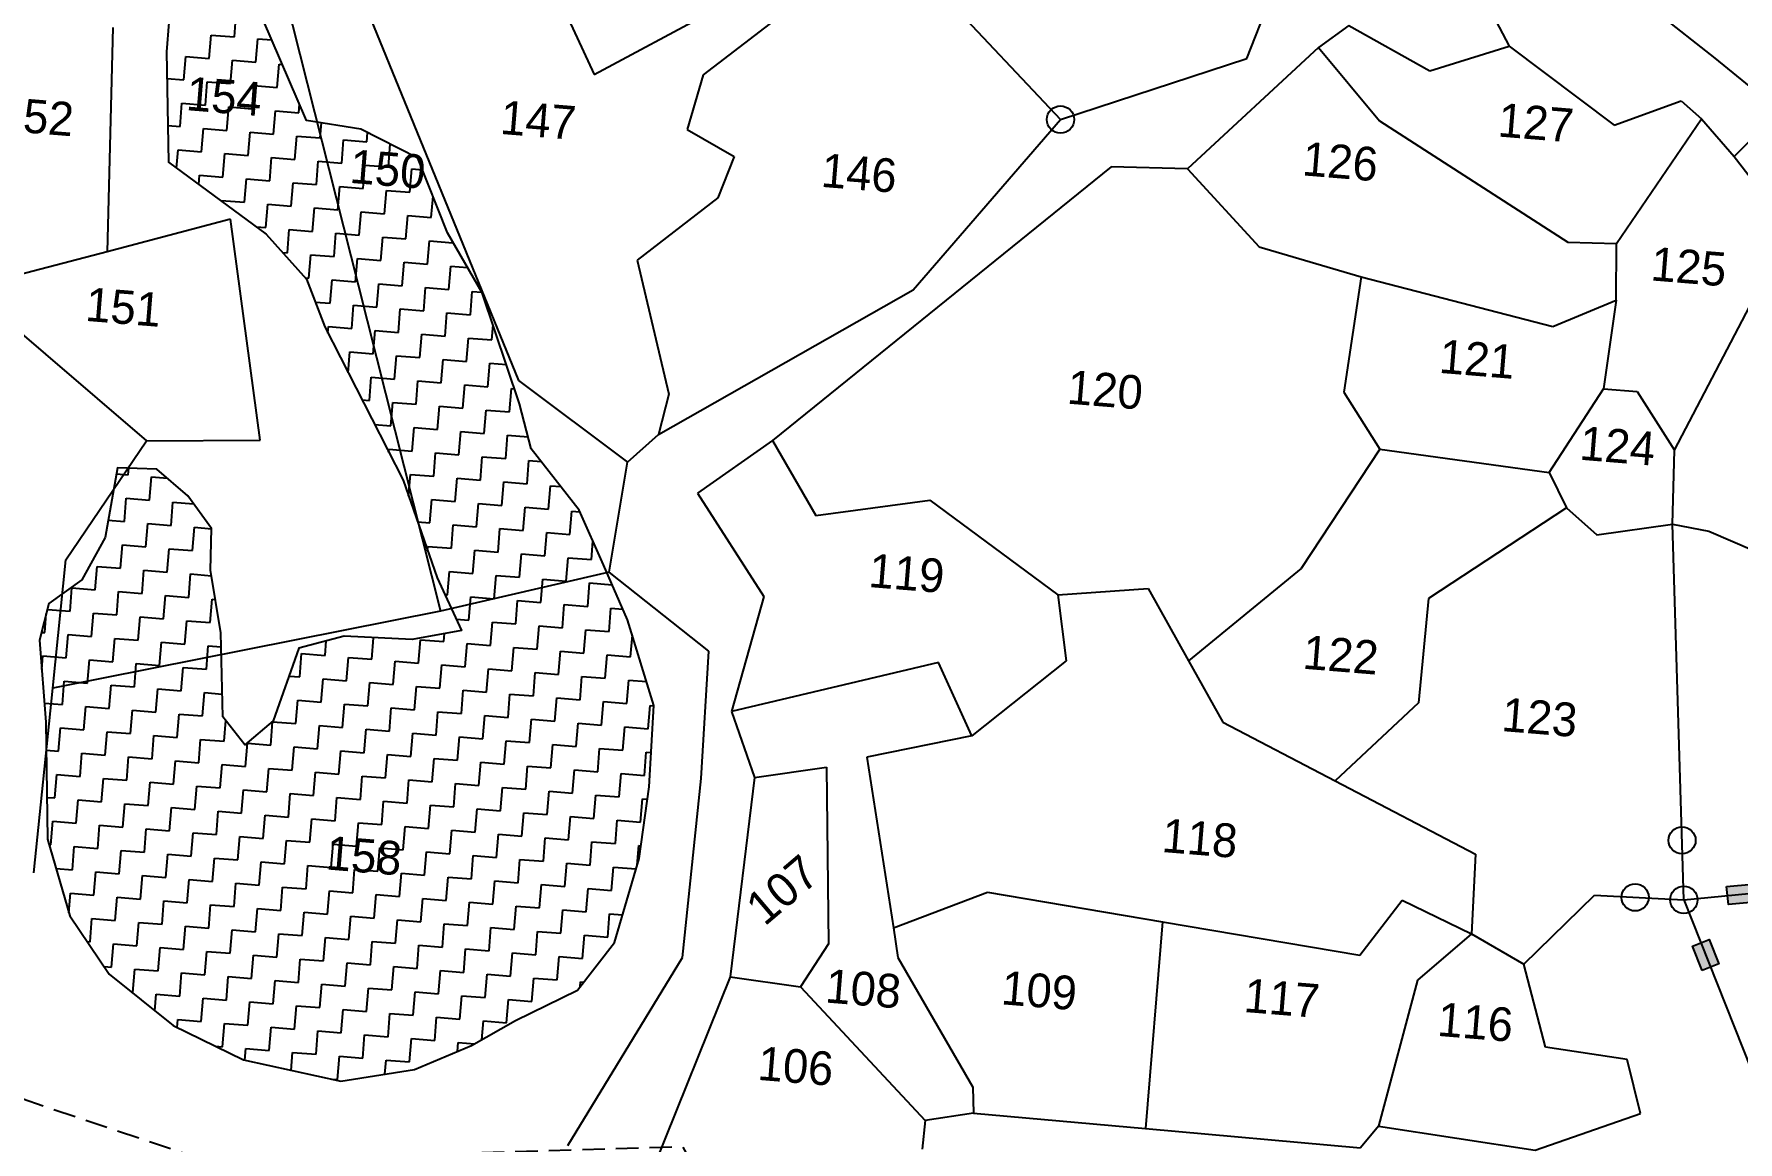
# Model space of a CAD drawing. Header units: metres. Extents: x 286589 to 288713, y 2001360 to 2004418.
# Drawn here: x 286990.5 to 287371.2, y 2002732.4 to 2002980 of the extents above; entities that cross this region are included whole.
import ezdxf
from ezdxf.enums import TextEntityAlignment as Align

# ---------------------------------------------------------------- set-up
doc = ezdxf.new("R2010")
doc.units = ezdxf.units.M
doc.header["$MEASUREMENT"] = 0
doc.linetypes.add('DASHED', pattern=[0.75, 0.5, -0.25])
for name, color, linetype in [('LINE_CARTTRACK', 2, 'DASHED'), ('POLY_HATCH', 12, 'Continuous'), ('POLY_PARCEL', 6, 'Continuous'), ('POLY_WATER', 4, 'Continuous'), ('TEXT_PARCEL', 7, 'Continuous')]:
    doc.layers.add(name, color=color, linetype=linetype)
doc.styles.add('TEXT_MAP', font='')
doc.styles.get('TEXT_MAP').set_extended_font_data('Kruti Dev 050')

msp = doc.modelspace()

# ---------------------------------------------------------------- hatches: boundary and pattern name
for points in [[(287374.86, 2002786.01), (287374.47, 2002790.02), (287368.67, 2002789.46), (287369.06, 2002785.45)], [(287364.79, 2002777.63), (287361.04, 2002776.15), (287363.19, 2002770.73), (287366.94, 2002772.21)]]:
    msp.add_hatch(color=256).paths.add_polyline_path(points)

# ---------------------------------------------------------------- linework, layer by layer
for points in [[(287368.67, 2002789.46), (287374.47, 2002790.02), (287374.86, 2002786.01), (287369.06, 2002785.45)], [(287363.19, 2002770.73), (287361.04, 2002776.15), (287364.79, 2002777.63), (287366.94, 2002772.21)]]:
    msp.add_lwpolyline(points, close=True)
for centre in [(287219.86, 2002960.88), (287358.71, 2002799.81), (287348.23, 2002787.07), (287359.11, 2002786.51)]:
    msp.add_circle(centre, 3.04)
at = {"layer": 'LINE_CARTTRACK', "ltscale": 10, "flags": 128}
msp.add_lwpolyline([(286678.24, 2002831.86), (286776.84, 2002769.99), (286865.02, 2002763.17), (286918.16, 2002756.69), (286957.46, 2002752.32), (287029.07, 2002728.21), (287135.36, 2002731.38), (287158.18, 2002690.91), (287157.71, 2002610.49), (287242.63, 2002503.98), (287285.29, 2002447.94), (287382.21, 2002283.44), (287405.26, 2002245.8), (287424.38, 2002203.84), (287492.58, 2002073.2), (287523.42, 2002017.05), (287586.9, 2001881.04), (287615.27, 2001816.51), (287624.93, 2001793.23), (287662.56, 2001653.57), (287711.78, 2001481.46)], dxfattribs=at)
at = {"layer": 'POLY_HATCH', "linetype": 'Continuous'}
for p, q in [((287035.29, 2002979.35), (287035.72, 2002984.56)), ((287029.65, 2002974.55), (287030.07, 2002979.77)), ((287030.07, 2002979.77), (287035.29, 2002979.35)), ((287040.08, 2002973.7), (287040.51, 2002978.92)), ((287040.51, 2002978.92), (287043.67, 2002978.66)), ((287024, 2002969.76), (287024.43, 2002974.98)), ((287024.43, 2002974.98), (287029.65, 2002974.55)), ((287034.44, 2002968.91), (287034.87, 2002974.13)), ((287034.87, 2002974.13), (287040.08, 2002973.7)), ((287020.2, 2002970.07), (287024, 2002969.76)), ((287044.88, 2002968.06), (287045.3, 2002973.28)), ((287045.3, 2002973.28), (287046.01, 2002973.22)), ((287028.8, 2002964.12), (287029.22, 2002969.34)), ((287029.22, 2002969.34), (287034.44, 2002968.91)), ((287039.23, 2002963.27), (287039.66, 2002968.49)), ((287039.66, 2002968.49), (287044.88, 2002968.06)), ((287023.15, 2002959.33), (287023.58, 2002964.54)), ((287023.58, 2002964.54), (287028.8, 2002964.12)), ((287033.59, 2002958.47), (287034.02, 2002963.69)), ((287034.02, 2002963.69), (287039.23, 2002963.27)), ((287044.03, 2002957.62), (287044.45, 2002962.84)), ((287044.45, 2002962.84), (287049.67, 2002962.42)), ((287049.67, 2002962.42), (287049.82, 2002964.31)), ((287020.39, 2002959.55), (287023.15, 2002959.33)), ((287027.95, 2002953.68), (287028.37, 2002958.9)), ((287028.37, 2002958.9), (287033.59, 2002958.47)), ((287054.46, 2002956.77), (287054.74, 2002960.14)), ((287038.38, 2002952.83), (287038.81, 2002958.05)), ((287038.81, 2002958.05), (287044.03, 2002957.62)), ((287048.82, 2002951.98), (287049.24, 2002957.2)), ((287049.24, 2002957.2), (287054.46, 2002956.77)), ((287059.26, 2002951.13), (287059.68, 2002956.35)), ((287059.68, 2002956.35), (287064.9, 2002955.92)), ((287064.9, 2002955.92), (287065.06, 2002957.93)), ((287069.69, 2002950.28), (287070.11, 2002955.38)), ((287022.39, 2002949.99), (287022.73, 2002954.11)), ((287022.73, 2002954.11), (287027.95, 2002953.68)), ((287032.74, 2002948.04), (287033.16, 2002953.26)), ((287033.16, 2002953.26), (287038.38, 2002952.83)), ((287043.18, 2002947.19), (287043.6, 2002952.41)), ((287043.6, 2002952.41), (287048.82, 2002951.98)), ((287053.61, 2002946.34), (287054.04, 2002951.55)), ((287054.04, 2002951.55), (287059.26, 2002951.13)), ((287064.05, 2002945.49), (287064.47, 2002950.7)), ((287064.47, 2002950.7), (287069.69, 2002950.28)), ((287027.35, 2002946.34), (287027.52, 2002948.46)), ((287027.52, 2002948.46), (287032.74, 2002948.04)), ((287037.53, 2002942.39), (287037.96, 2002947.61)), ((287037.96, 2002947.61), (287043.18, 2002947.19)), ((287074.48, 2002944.64), (287074.91, 2002949.85)), ((287074.91, 2002949.85), (287077.34, 2002949.66)), ((287047.97, 2002941.54), (287048.39, 2002946.76)), ((287048.39, 2002946.76), (287053.61, 2002946.34)), ((287058.4, 2002940.69), (287058.83, 2002945.91)), ((287058.83, 2002945.91), (287064.05, 2002945.49)), ((287068.84, 2002939.84), (287069.27, 2002945.06)), ((287069.27, 2002945.06), (287074.48, 2002944.64)), ((287079.28, 2002938.99), (287079.67, 2002943.77)), ((287032.3, 2002942.7), (287032.31, 2002942.82)), ((287032.31, 2002942.82), (287037.53, 2002942.39)), ((287042.33, 2002936.75), (287042.75, 2002941.97)), ((287042.75, 2002941.97), (287047.97, 2002941.54)), ((287052.76, 2002935.9), (287053.19, 2002941.12)), ((287053.19, 2002941.12), (287058.4, 2002940.69)), ((287063.2, 2002935.05), (287063.62, 2002940.27)), ((287063.62, 2002940.27), (287068.84, 2002939.84)), ((287073.63, 2002934.2), (287074.06, 2002939.42)), ((287074.06, 2002939.42), (287079.28, 2002938.99)), ((287040.16, 2002936.93), (287042.33, 2002936.75)), ((287047.12, 2002931.11), (287047.54, 2002936.33)), ((287047.54, 2002936.33), (287052.76, 2002935.9)), ((287057.55, 2002930.26), (287057.98, 2002935.48)), ((287057.98, 2002935.48), (287063.2, 2002935.05)), ((287067.99, 2002929.41), (287068.42, 2002934.62)), ((287068.42, 2002934.62), (287073.63, 2002934.2)), ((287078.43, 2002928.56), (287078.85, 2002933.77)), ((287078.85, 2002933.77), (287084.07, 2002933.35)), ((287084.07, 2002933.35), (287084.09, 2002933.55)), ((287046.05, 2002931.19), (287047.12, 2002931.11)), ((287051.91, 2002925.46), (287052.34, 2002930.68)), ((287052.34, 2002930.68), (287057.55, 2002930.26)), ((287062.35, 2002924.61), (287062.77, 2002929.83)), ((287062.77, 2002929.83), (287067.99, 2002929.41)), ((287072.78, 2002923.76), (287073.21, 2002928.98)), ((287073.21, 2002928.98), (287078.43, 2002928.56)), ((287083.22, 2002922.91), (287083.64, 2002928.13)), ((287083.64, 2002928.13), (287087.4, 2002927.82)), ((287051.12, 2002925.53), (287051.91, 2002925.46)), ((287056.7, 2002919.82), (287057.13, 2002925.04)), ((287057.13, 2002925.04), (287062.35, 2002924.61)), ((287067.14, 2002918.97), (287067.56, 2002924.19)), ((287067.56, 2002924.19), (287072.78, 2002923.76)), ((287077.58, 2002918.12), (287078, 2002923.34)), ((287078, 2002923.34), (287083.22, 2002922.91)), ((287088.01, 2002917.27), (287088.44, 2002922.49)), ((287088.44, 2002922.49), (287090.59, 2002922.31)), ((287053.36, 2002920.09), (287056.7, 2002919.82)), ((287061.5, 2002914.18), (287061.92, 2002919.4)), ((287061.92, 2002919.4), (287067.14, 2002918.97)), ((287071.93, 2002913.33), (287072.36, 2002918.55)), ((287072.36, 2002918.55), (287077.58, 2002918.12)), ((287082.37, 2002912.48), (287082.79, 2002917.69)), ((287082.79, 2002917.69), (287088.01, 2002917.27)), ((287056.16, 2002913.18), (287056.28, 2002914.6)), ((287056.28, 2002914.6), (287061.5, 2002914.18)), ((287066.29, 2002908.53), (287066.71, 2002913.75)), ((287066.71, 2002913.75), (287071.93, 2002913.33)), ((287076.73, 2002907.68), (287077.15, 2002912.9)), ((287077.15, 2002912.9), (287082.37, 2002912.48)), ((287092.8, 2002911.63), (287093.08, 2002914.99)), ((287060.69, 2002904.31), (287061.07, 2002908.96)), ((287061.07, 2002908.96), (287066.29, 2002908.53)), ((287087.16, 2002906.83), (287087.59, 2002912.05)), ((287087.59, 2002912.05), (287092.8, 2002911.63)), ((287071.08, 2002902.89), (287071.51, 2002908.11)), ((287071.51, 2002908.11), (287076.73, 2002907.68)), ((287081.52, 2002902.04), (287081.94, 2002907.26)), ((287081.94, 2002907.26), (287087.16, 2002906.83)), ((287091.95, 2002901.19), (287092.38, 2002906.41)), ((287092.38, 2002906.41), (287096.06, 2002906.11)), ((287065.44, 2002898.1), (287065.86, 2002903.32)), ((287065.86, 2002903.32), (287071.08, 2002902.89)), ((287075.87, 2002897.25), (287076.3, 2002902.47)), ((287076.3, 2002902.47), (287081.52, 2002902.04)), ((287086.31, 2002896.4), (287086.74, 2002901.61)), ((287086.74, 2002901.61), (287091.95, 2002901.19)), ((287063.8, 2002898.23), (287065.44, 2002898.1)), ((287070.23, 2002892.45), (287070.66, 2002897.67)), ((287070.66, 2002897.67), (287075.87, 2002897.25)), ((287096.75, 2002895.55), (287097.17, 2002900.76)), ((287097.17, 2002900.76), (287097.87, 2002900.71)), ((287080.67, 2002891.6), (287081.09, 2002896.82)), ((287081.09, 2002896.82), (287086.31, 2002896.4)), ((287091.1, 2002890.75), (287091.53, 2002895.97)), ((287091.53, 2002895.97), (287096.75, 2002895.55)), ((287066.6, 2002892.75), (287070.23, 2002892.45)), ((287075.02, 2002886.81), (287075.45, 2002892.03)), ((287075.45, 2002892.03), (287080.67, 2002891.6)), ((287085.46, 2002885.96), (287085.89, 2002891.18)), ((287085.89, 2002891.18), (287091.1, 2002890.75)), ((287095.9, 2002885.11), (287096.32, 2002890.33)), ((287096.32, 2002890.33), (287100.93, 2002889.95)), ((287069.75, 2002886.58), (287069.81, 2002887.24)), ((287069.81, 2002887.24), (287075.02, 2002886.81)), ((287079.82, 2002881.17), (287080.24, 2002886.39)), ((287080.24, 2002886.39), (287085.46, 2002885.96)), ((287011.56, 2002881.48), (287011.68, 2002882.95)), ((287090.25, 2002880.32), (287090.68, 2002885.54)), ((287090.68, 2002885.54), (287095.9, 2002885.11)), ((287100.69, 2002879.47), (287101.11, 2002884.68)), ((287101.11, 2002884.68), (287103.84, 2002884.46)), ((287008.91, 2002881.69), (287011.56, 2002881.48)), ((287016.35, 2002875.84), (287016.77, 2002881.05)), ((287016.77, 2002881.05), (287020.33, 2002880.76)), ((287074.2, 2002876.74), (287074.6, 2002881.59)), ((287074.6, 2002881.59), (287079.82, 2002881.17)), ((287084.61, 2002875.52), (287085.03, 2002880.74)), ((287085.03, 2002880.74), (287090.25, 2002880.32)), ((287095.05, 2002874.67), (287095.47, 2002879.89)), ((287095.47, 2002879.89), (287100.69, 2002879.47)), ((287105.48, 2002873.82), (287105.91, 2002879.04)), ((287105.91, 2002879.04), (287108.24, 2002878.85)), ((287010.71, 2002871.04), (287011.13, 2002876.26)), ((287011.13, 2002876.26), (287016.35, 2002875.84)), ((287021.14, 2002870.19), (287021.57, 2002875.41)), ((287021.57, 2002875.41), (287026.19, 2002875.03)), ((287078.97, 2002870.73), (287079.39, 2002875.95)), ((287079.39, 2002875.95), (287084.61, 2002875.52)), ((287089.4, 2002869.88), (287089.83, 2002875.1)), ((287089.83, 2002875.1), (287095.05, 2002874.67)), ((287007.08, 2002871.34), (287010.71, 2002871.04)), ((287076.22, 2002870.96), (287078.97, 2002870.73)), ((287099.84, 2002869.03), (287100.26, 2002874.25)), ((287100.26, 2002874.25), (287105.48, 2002873.82)), ((287110.27, 2002868.18), (287110.7, 2002873.4)), ((287110.7, 2002873.4), (287112.5, 2002873.25)), ((287015.5, 2002865.4), (287015.92, 2002870.62)), ((287015.92, 2002870.62), (287021.14, 2002870.19)), ((287025.93, 2002864.55), (287026.36, 2002869.77)), ((287026.36, 2002869.77), (287030.21, 2002869.45)), ((287083.76, 2002865.09), (287084.18, 2002870.31)), ((287084.18, 2002870.31), (287089.4, 2002869.88)), ((287094.19, 2002864.24), (287094.62, 2002869.46)), ((287094.62, 2002869.46), (287099.84, 2002869.03)), ((287104.63, 2002863.39), (287105.06, 2002868.6)), ((287105.06, 2002868.6), (287110.27, 2002868.18)), ((287009.85, 2002860.61), (287010.28, 2002865.82)), ((287010.28, 2002865.82), (287015.5, 2002865.4)), ((287020.29, 2002859.76), (287020.72, 2002864.97)), ((287020.72, 2002864.97), (287025.93, 2002864.55)), ((287078.46, 2002864.51), (287078.54, 2002865.51)), ((287078.54, 2002865.51), (287083.76, 2002865.09)), ((287088.55, 2002859.44), (287088.98, 2002864.66)), ((287088.98, 2002864.66), (287094.19, 2002864.24)), ((287098.99, 2002858.59), (287099.41, 2002863.81)), ((287099.41, 2002863.81), (287104.63, 2002863.39)), ((287115.07, 2002862.54), (287115.4, 2002866.66)), ((287004.21, 2002855.81), (287004.64, 2002861.03)), ((287004.64, 2002861.03), (287009.85, 2002860.61)), ((287014.65, 2002854.96), (287015.07, 2002860.18)), ((287015.07, 2002860.18), (287020.29, 2002859.76)), ((287025.08, 2002854.11), (287025.51, 2002859.33)), ((287025.51, 2002859.33), (287030.14, 2002858.95)), ((287082.91, 2002854.65), (287083.33, 2002859.87)), ((287083.33, 2002859.87), (287088.55, 2002859.44)), ((287109.42, 2002857.74), (287109.85, 2002862.96)), ((287109.85, 2002862.96), (287115.07, 2002862.54)), ((286998.57, 2002851.02), (286998.99, 2002856.24)), ((286998.99, 2002856.24), (287004.21, 2002855.81)), ((287093.34, 2002853.8), (287093.77, 2002859.02)), ((287093.77, 2002859.02), (287098.99, 2002858.59)), ((287103.78, 2002852.95), (287104.21, 2002858.17)), ((287104.21, 2002858.17), (287109.42, 2002857.74)), ((287114.22, 2002852.1), (287114.64, 2002857.32)), ((287114.64, 2002857.32), (287119.71, 2002856.91)), ((287009, 2002850.17), (287009.43, 2002855.39)), ((287009.43, 2002855.39), (287014.65, 2002854.96)), ((287019.44, 2002849.32), (287019.87, 2002854.54)), ((287019.87, 2002854.54), (287025.08, 2002854.11)), ((287029.88, 2002848.47), (287030.3, 2002853.69)), ((287030.3, 2002853.69), (287031.02, 2002853.63)), ((287082.31, 2002854.7), (287082.91, 2002854.65)), ((287087.7, 2002849.01), (287088.13, 2002854.23)), ((287088.13, 2002854.23), (287093.34, 2002853.8)), ((287098.14, 2002848.16), (287098.56, 2002853.38)), ((287098.56, 2002853.38), (287103.78, 2002852.95)), ((287108.57, 2002847.31), (287109, 2002852.53)), ((287109, 2002852.53), (287114.22, 2002852.1)), ((286992.92, 2002846.23), (286993.27, 2002850.45)), ((286993.53, 2002851.43), (286998.57, 2002851.02)), ((287003.36, 2002845.38), (287003.79, 2002850.6)), ((287003.79, 2002850.6), (287009, 2002850.17)), ((287013.8, 2002844.53), (287014.22, 2002849.75)), ((287014.22, 2002849.75), (287019.44, 2002849.32)), ((287024.23, 2002843.68), (287024.66, 2002848.89)), ((287024.66, 2002848.89), (287029.88, 2002848.47)), ((287084.83, 2002849.24), (287087.7, 2002849.01)), ((287092.49, 2002843.37), (287092.92, 2002848.58)), ((287092.92, 2002848.58), (287098.14, 2002848.16)), ((287119.01, 2002846.46), (287119.43, 2002851.67)), ((287119.43, 2002851.67), (287122.11, 2002851.46)), ((286992.18, 2002846.29), (286992.92, 2002846.23)), ((286997.72, 2002840.58), (286998.14, 2002845.8)), ((286998.14, 2002845.8), (287003.36, 2002845.38)), ((287008.15, 2002839.73), (287008.58, 2002844.95)), ((287008.58, 2002844.95), (287013.8, 2002844.53)), ((287018.59, 2002838.88), (287019.01, 2002844.1)), ((287019.01, 2002844.1), (287024.23, 2002843.68)), ((287055.54, 2002841.12), (287055.81, 2002844.37)), ((287065.98, 2002840.27), (287066.37, 2002845.08)), ((287076.41, 2002839.42), (287076.84, 2002844.64)), ((287076.84, 2002844.64), (287082.06, 2002844.22)), ((287082.06, 2002844.22), (287082.2, 2002846.01)), ((287102.93, 2002842.51), (287103.35, 2002847.73)), ((287103.35, 2002847.73), (287108.57, 2002847.31)), ((287113.37, 2002841.66), (287113.79, 2002846.88)), ((287113.79, 2002846.88), (287119.01, 2002846.46)), ((287123.8, 2002840.81), (287124.2, 2002845.65)), ((286992.25, 2002837.96), (286992.5, 2002841.01)), ((286992.5, 2002841.01), (286997.72, 2002840.58)), ((287029.03, 2002838.03), (287029.45, 2002843.25)), ((287029.45, 2002843.25), (287032.33, 2002843.02)), ((287049.9, 2002836.33), (287050.32, 2002841.55)), ((287050.32, 2002841.55), (287055.54, 2002841.12)), ((287060.33, 2002835.48), (287060.76, 2002840.7)), ((287060.76, 2002840.7), (287065.98, 2002840.27)), ((287086.85, 2002838.57), (287087.28, 2002843.79)), ((287087.28, 2002843.79), (287092.49, 2002843.37)), ((287097.29, 2002837.72), (287097.71, 2002842.94)), ((287097.71, 2002842.94), (287102.93, 2002842.51)), ((287107.72, 2002836.87), (287108.15, 2002842.09)), ((287108.15, 2002842.09), (287113.37, 2002841.66)), ((287118.16, 2002836.02), (287118.58, 2002841.24)), ((287118.58, 2002841.24), (287123.8, 2002840.81)), ((287002.51, 2002834.94), (287002.94, 2002840.16)), ((287002.94, 2002840.16), (287008.15, 2002839.73)), ((287012.95, 2002834.09), (287013.37, 2002839.31)), ((287013.37, 2002839.31), (287018.59, 2002838.88)), ((287023.38, 2002833.24), (287023.81, 2002838.46)), ((287023.81, 2002838.46), (287029.03, 2002838.03)), ((287047.5, 2002836.53), (287049.9, 2002836.33)), ((287070.77, 2002834.63), (287071.2, 2002839.85)), ((287071.2, 2002839.85), (287076.41, 2002839.42)), ((287081.21, 2002833.78), (287081.63, 2002839)), ((287081.63, 2002839), (287086.85, 2002838.57)), ((287091.64, 2002832.93), (287092.07, 2002838.15)), ((287092.07, 2002838.15), (287097.29, 2002837.72)), ((287102.08, 2002832.08), (287102.5, 2002837.3)), ((287102.5, 2002837.3), (287107.72, 2002836.87)), ((286996.87, 2002830.15), (286997.29, 2002835.37)), ((286997.29, 2002835.37), (287002.51, 2002834.94)), ((287007.3, 2002829.3), (287007.73, 2002834.52)), ((287007.73, 2002834.52), (287012.95, 2002834.09)), ((287017.74, 2002828.45), (287018.16, 2002833.67)), ((287018.16, 2002833.67), (287023.38, 2002833.24)), ((287028.17, 2002827.6), (287028.6, 2002832.81)), ((287028.6, 2002832.81), (287032.58, 2002832.49)), ((287054.69, 2002830.69), (287055.12, 2002835.91)), ((287055.12, 2002835.91), (287060.33, 2002835.48)), ((287065.13, 2002829.84), (287065.55, 2002835.06)), ((287065.55, 2002835.06), (287070.77, 2002834.63)), ((287075.56, 2002828.99), (287075.99, 2002834.2)), ((287075.99, 2002834.2), (287081.21, 2002833.78)), ((287086, 2002828.14), (287086.42, 2002833.35)), ((287086.42, 2002833.35), (287091.64, 2002832.93)), ((287112.52, 2002831.23), (287112.94, 2002836.45)), ((287112.94, 2002836.45), (287118.16, 2002836.02)), ((287122.95, 2002830.38), (287123.38, 2002835.59)), ((287123.38, 2002835.59), (287127.35, 2002835.27)), ((286992.85, 2002830.48), (286996.87, 2002830.15)), ((287001.66, 2002824.51), (287002.08, 2002829.72)), ((287002.08, 2002829.72), (287007.3, 2002829.3)), ((287012.1, 2002823.65), (287012.52, 2002828.87)), ((287012.52, 2002828.87), (287017.74, 2002828.45)), ((287049.05, 2002825.9), (287049.47, 2002831.11)), ((287049.47, 2002831.11), (287054.69, 2002830.69)), ((287059.48, 2002825.04), (287059.91, 2002830.26)), ((287059.91, 2002830.26), (287065.13, 2002829.84)), ((287069.92, 2002824.19), (287070.35, 2002829.41)), ((287070.35, 2002829.41), (287075.56, 2002828.99)), ((287096.44, 2002827.29), (287096.86, 2002832.5)), ((287096.86, 2002832.5), (287102.08, 2002832.08)), ((287106.87, 2002826.43), (287107.3, 2002831.65)), ((287107.3, 2002831.65), (287112.52, 2002831.23)), ((287117.31, 2002825.58), (287117.73, 2002830.8)), ((287117.73, 2002830.8), (287122.95, 2002830.38)), ((287127.74, 2002824.73), (287128.17, 2002829.95)), ((287128.17, 2002829.95), (287128.97, 2002829.89)), ((287022.53, 2002822.8), (287022.96, 2002828.02)), ((287022.96, 2002828.02), (287028.17, 2002827.6)), ((287032.97, 2002821.95), (287033.35, 2002826.59)), ((287043.4, 2002821.1), (287043.83, 2002826.32)), ((287043.83, 2002826.32), (287049.05, 2002825.9)), ((287053.84, 2002820.25), (287054.27, 2002825.47)), ((287054.27, 2002825.47), (287059.48, 2002825.04)), ((287080.36, 2002823.34), (287080.78, 2002828.56)), ((287080.78, 2002828.56), (287086, 2002828.14)), ((287090.79, 2002822.49), (287091.22, 2002827.71)), ((287091.22, 2002827.71), (287096.44, 2002827.29)), ((287101.23, 2002821.64), (287101.65, 2002826.86)), ((287101.65, 2002826.86), (287106.87, 2002826.43)), ((287111.66, 2002820.79), (287112.09, 2002826.01)), ((287112.09, 2002826.01), (287117.31, 2002825.58)), ((287122.1, 2002819.94), (287122.53, 2002825.16)), ((287122.53, 2002825.16), (287127.74, 2002824.73)), ((286996.02, 2002819.71), (286996.44, 2002824.93)), ((286996.44, 2002824.93), (287001.66, 2002824.51)), ((287006.45, 2002818.86), (287006.88, 2002824.08)), ((287006.88, 2002824.08), (287012.1, 2002823.65)), ((287016.89, 2002818.01), (287017.31, 2002823.23)), ((287017.31, 2002823.23), (287022.53, 2002822.8)), ((287027.32, 2002817.16), (287027.75, 2002822.38)), ((287027.75, 2002822.38), (287032.97, 2002821.95)), ((287037.76, 2002816.31), (287038.19, 2002821.53)), ((287038.19, 2002821.53), (287043.4, 2002821.1)), ((287064.28, 2002819.4), (287064.7, 2002824.62)), ((287064.7, 2002824.62), (287069.92, 2002824.19)), ((287074.71, 2002818.55), (287075.14, 2002823.77)), ((287075.14, 2002823.77), (287080.36, 2002823.34)), ((287085.15, 2002817.7), (287085.57, 2002822.92)), ((287085.57, 2002822.92), (287090.79, 2002822.49)), ((287095.58, 2002816.85), (287096.01, 2002822.07)), ((287096.01, 2002822.07), (287101.23, 2002821.64)), ((286993.27, 2002819.94), (286996.02, 2002819.71)), ((287000.81, 2002814.07), (287001.23, 2002819.29)), ((287001.23, 2002819.29), (287006.45, 2002818.86)), ((287011.24, 2002813.22), (287011.67, 2002818.44)), ((287011.67, 2002818.44), (287016.89, 2002818.01)), ((287021.68, 2002812.37), (287022.11, 2002817.59)), ((287022.11, 2002817.59), (287027.32, 2002817.16)), ((287048.2, 2002815.46), (287048.62, 2002820.68)), ((287048.62, 2002820.68), (287053.84, 2002820.25)), ((287058.63, 2002814.61), (287059.06, 2002819.83)), ((287059.06, 2002819.83), (287064.28, 2002819.4)), ((287069.07, 2002813.76), (287069.49, 2002818.98)), ((287069.49, 2002818.98), (287074.71, 2002818.55)), ((287079.51, 2002812.91), (287079.93, 2002818.13)), ((287079.93, 2002818.13), (287085.15, 2002817.7)), ((287106.02, 2002816), (287106.45, 2002821.22)), ((287106.45, 2002821.22), (287111.66, 2002820.79)), ((287116.46, 2002815.15), (287116.88, 2002820.37)), ((287116.88, 2002820.37), (287122.1, 2002819.94)), ((287126.89, 2002814.3), (287127.32, 2002819.52)), ((287127.32, 2002819.52), (287128.4, 2002819.43)), ((286995.17, 2002809.28), (286995.59, 2002814.49)), ((286995.59, 2002814.49), (287000.81, 2002814.07)), ((287005.6, 2002808.43), (287006.03, 2002813.64)), ((287006.03, 2002813.64), (287011.24, 2002813.22)), ((287032.12, 2002811.52), (287032.54, 2002816.74)), ((287032.54, 2002816.74), (287037.76, 2002816.31)), ((287042.55, 2002810.67), (287042.98, 2002815.88)), ((287042.98, 2002815.88), (287048.2, 2002815.46)), ((287052.99, 2002809.82), (287053.41, 2002815.03)), ((287053.41, 2002815.03), (287058.63, 2002814.61)), ((287063.43, 2002808.97), (287063.85, 2002814.18)), ((287063.85, 2002814.18), (287069.07, 2002813.76)), ((287089.94, 2002812.06), (287090.37, 2002817.27)), ((287090.37, 2002817.27), (287095.58, 2002816.85)), ((287100.38, 2002811.21), (287100.8, 2002816.42)), ((287100.8, 2002816.42), (287106.02, 2002816)), ((287110.81, 2002810.36), (287111.24, 2002815.57)), ((287111.24, 2002815.57), (287116.46, 2002815.15)), ((287121.25, 2002809.5), (287121.68, 2002814.72)), ((287121.68, 2002814.72), (287126.89, 2002814.3)), ((287016.04, 2002807.58), (287016.46, 2002812.79)), ((287016.46, 2002812.79), (287021.68, 2002812.37)), ((287026.47, 2002806.72), (287026.9, 2002811.94)), ((287026.9, 2002811.94), (287032.12, 2002811.52)), ((287036.91, 2002805.87), (287037.34, 2002811.09)), ((287037.34, 2002811.09), (287042.55, 2002810.67)), ((287047.35, 2002805.02), (287047.77, 2002810.24)), ((287047.77, 2002810.24), (287052.99, 2002809.82)), ((287073.86, 2002808.11), (287074.29, 2002813.33)), ((287074.29, 2002813.33), (287079.51, 2002812.91)), ((287084.3, 2002807.26), (287084.72, 2002812.48)), ((287084.72, 2002812.48), (287089.94, 2002812.06)), ((287094.73, 2002806.41), (287095.16, 2002811.63)), ((287095.16, 2002811.63), (287100.38, 2002811.21)), ((287105.17, 2002805.56), (287105.6, 2002810.78)), ((287105.6, 2002810.78), (287110.81, 2002810.36)), ((287115.61, 2002804.71), (287116.03, 2002809.93)), ((287116.03, 2002809.93), (287121.25, 2002809.5)), ((286993.4, 2002809.42), (286995.17, 2002809.28)), ((286999.96, 2002803.63), (287000.38, 2002808.85)), ((287000.38, 2002808.85), (287005.6, 2002808.43)), ((287010.39, 2002802.78), (287010.82, 2002808)), ((287010.82, 2002808), (287016.04, 2002807.58)), ((287020.83, 2002801.93), (287021.26, 2002807.15)), ((287021.26, 2002807.15), (287026.47, 2002806.72)), ((287031.27, 2002801.08), (287031.69, 2002806.3)), ((287031.69, 2002806.3), (287036.91, 2002805.87)), ((287057.78, 2002804.17), (287058.21, 2002809.39)), ((287058.21, 2002809.39), (287063.43, 2002808.97)), ((287068.22, 2002803.32), (287068.64, 2002808.54)), ((287068.64, 2002808.54), (287073.86, 2002808.11)), ((287078.65, 2002802.47), (287079.08, 2002807.69)), ((287079.08, 2002807.69), (287084.3, 2002807.26)), ((287089.09, 2002801.62), (287089.52, 2002806.84)), ((287089.52, 2002806.84), (287094.73, 2002806.41)), ((287126.04, 2002803.86), (287126.47, 2002809.08)), ((287126.47, 2002809.08), (287127.59, 2002808.99)), ((286994.31, 2002798.84), (286994.74, 2002804.06)), ((286994.74, 2002804.06), (286999.96, 2002803.63)), ((287004.75, 2002797.99), (287005.18, 2002803.21)), ((287005.18, 2002803.21), (287010.39, 2002802.78)), ((287015.19, 2002797.14), (287015.61, 2002802.36)), ((287015.61, 2002802.36), (287020.83, 2002801.93)), ((287041.7, 2002800.23), (287042.13, 2002805.45)), ((287042.13, 2002805.45), (287047.35, 2002805.02)), ((287052.14, 2002799.38), (287052.56, 2002804.6)), ((287052.56, 2002804.6), (287057.78, 2002804.17)), ((287062.57, 2002798.53), (287063, 2002803.75)), ((287063, 2002803.75), (287068.22, 2002803.32)), ((287073.01, 2002797.68), (287073.44, 2002802.9)), ((287073.44, 2002802.9), (287078.65, 2002802.47)), ((287099.53, 2002800.77), (287099.95, 2002805.99)), ((287099.95, 2002805.99), (287105.17, 2002805.56)), ((287109.96, 2002799.92), (287110.39, 2002805.14)), ((287110.39, 2002805.14), (287115.61, 2002804.71)), ((287120.4, 2002799.07), (287120.82, 2002804.29)), ((287120.82, 2002804.29), (287126.04, 2002803.86)), ((286993.88, 2002798.88), (286994.31, 2002798.84)), ((286999.11, 2002793.2), (286999.53, 2002798.41)), ((286999.53, 2002798.41), (287004.75, 2002797.99)), ((287025.62, 2002796.29), (287026.05, 2002801.51)), ((287026.05, 2002801.51), (287031.27, 2002801.08)), ((287036.06, 2002795.44), (287036.48, 2002800.66)), ((287036.48, 2002800.66), (287041.7, 2002800.23)), ((287046.5, 2002794.59), (287046.92, 2002799.8)), ((287046.92, 2002799.8), (287052.14, 2002799.38)), ((287056.93, 2002793.74), (287057.36, 2002798.95)), ((287057.36, 2002798.95), (287062.57, 2002798.53)), ((287083.45, 2002796.83), (287083.87, 2002802.05)), ((287083.87, 2002802.05), (287089.09, 2002801.62)), ((287093.88, 2002795.98), (287094.31, 2002801.19)), ((287094.31, 2002801.19), (287099.53, 2002800.77)), ((287104.32, 2002795.13), (287104.75, 2002800.34)), ((287104.75, 2002800.34), (287109.96, 2002799.92)), ((287114.76, 2002794.28), (287115.18, 2002799.49)), ((287115.18, 2002799.49), (287120.4, 2002799.07)), ((287125.26, 2002794.23), (287125.62, 2002798.64)), ((287125.62, 2002798.64), (287126.1, 2002798.6)), ((287009.54, 2002792.35), (287009.97, 2002797.56)), ((287009.97, 2002797.56), (287015.19, 2002797.14)), ((287019.98, 2002791.5), (287020.4, 2002796.71)), ((287020.4, 2002796.71), (287025.62, 2002796.29)), ((287030.42, 2002790.64), (287030.84, 2002795.86)), ((287030.84, 2002795.86), (287036.06, 2002795.44)), ((287040.85, 2002789.79), (287041.28, 2002795.01)), ((287041.28, 2002795.01), (287046.5, 2002794.59)), ((287067.37, 2002792.89), (287067.79, 2002798.1)), ((287067.79, 2002798.1), (287073.01, 2002797.68)), ((287077.8, 2002792.03), (287078.23, 2002797.25)), ((287078.23, 2002797.25), (287083.45, 2002796.83)), ((287088.24, 2002791.18), (287088.67, 2002796.4)), ((287088.67, 2002796.4), (287093.88, 2002795.98)), ((287098.68, 2002790.33), (287099.1, 2002795.55)), ((287099.1, 2002795.55), (287104.32, 2002795.13)), ((287109.11, 2002789.48), (287109.54, 2002794.7)), ((287109.54, 2002794.7), (287114.76, 2002794.28)), ((286995.45, 2002793.5), (286999.11, 2002793.2)), ((287003.9, 2002787.55), (287004.33, 2002792.77)), ((287004.33, 2002792.77), (287009.54, 2002792.35)), ((287014.34, 2002786.7), (287014.76, 2002791.92)), ((287014.76, 2002791.92), (287019.98, 2002791.5)), ((287024.77, 2002785.85), (287025.2, 2002791.07)), ((287025.2, 2002791.07), (287030.42, 2002790.64)), ((287051.29, 2002788.94), (287051.71, 2002794.16)), ((287051.71, 2002794.16), (287056.93, 2002793.74)), ((287061.72, 2002788.09), (287062.15, 2002793.31)), ((287062.15, 2002793.31), (287067.37, 2002792.89)), ((287072.16, 2002787.24), (287072.59, 2002792.46)), ((287072.59, 2002792.46), (287077.8, 2002792.03)), ((287082.6, 2002786.39), (287083.02, 2002791.61)), ((287083.02, 2002791.61), (287088.24, 2002791.18)), ((287119.55, 2002788.63), (287119.97, 2002793.85)), ((287119.97, 2002793.85), (287125.03, 2002793.44)), ((286998.33, 2002783.63), (286998.68, 2002787.98)), ((286998.68, 2002787.98), (287003.9, 2002787.55)), ((287008.69, 2002781.91), (287009.12, 2002787.13)), ((287009.12, 2002787.13), (287014.34, 2002786.7)), ((287035.21, 2002785), (287035.63, 2002790.22)), ((287035.63, 2002790.22), (287040.85, 2002789.79)), ((287045.64, 2002784.15), (287046.07, 2002789.37)), ((287046.07, 2002789.37), (287051.29, 2002788.94)), ((287056.08, 2002783.3), (287056.51, 2002788.52)), ((287056.51, 2002788.52), (287061.72, 2002788.09)), ((287066.52, 2002782.45), (287066.94, 2002787.67)), ((287066.94, 2002787.67), (287072.16, 2002787.24)), ((287093.03, 2002785.54), (287093.46, 2002790.76)), ((287093.46, 2002790.76), (287098.68, 2002790.33)), ((287103.47, 2002784.69), (287103.89, 2002789.91)), ((287103.89, 2002789.91), (287109.11, 2002789.48)), ((287113.91, 2002783.84), (287114.33, 2002789.06)), ((287114.33, 2002789.06), (287119.55, 2002788.63)), ((287019.13, 2002781.06), (287019.55, 2002786.28)), ((287019.55, 2002786.28), (287024.77, 2002785.85)), ((287029.57, 2002780.21), (287029.99, 2002785.43)), ((287029.99, 2002785.43), (287035.21, 2002785)), ((287040, 2002779.36), (287040.43, 2002784.58)), ((287040.43, 2002784.58), (287045.64, 2002784.15)), ((287050.44, 2002778.51), (287050.86, 2002783.73)), ((287050.86, 2002783.73), (287056.08, 2002783.3)), ((287076.95, 2002781.6), (287077.38, 2002786.82)), ((287077.38, 2002786.82), (287082.6, 2002786.39)), ((287087.39, 2002780.75), (287087.81, 2002785.97)), ((287087.81, 2002785.97), (287093.03, 2002785.54)), ((287097.83, 2002779.9), (287098.25, 2002785.12)), ((287098.25, 2002785.12), (287103.47, 2002784.69)), ((287108.26, 2002779.05), (287108.69, 2002784.26)), ((287108.69, 2002784.26), (287113.91, 2002783.84)), ((287118.7, 2002778.2), (287119.12, 2002783.41)), ((287119.12, 2002783.41), (287122.03, 2002783.18)), ((287003.05, 2002777.12), (287003.47, 2002782.34)), ((287003.47, 2002782.34), (287008.69, 2002781.91)), ((287013.49, 2002776.27), (287013.91, 2002781.48)), ((287013.91, 2002781.48), (287019.13, 2002781.06)), ((287023.92, 2002775.42), (287024.35, 2002780.63)), ((287024.35, 2002780.63), (287029.57, 2002780.21)), ((287034.36, 2002774.57), (287034.78, 2002779.78)), ((287034.78, 2002779.78), (287040, 2002779.36)), ((287060.87, 2002777.66), (287061.3, 2002782.87)), ((287061.3, 2002782.87), (287066.52, 2002782.45)), ((287071.31, 2002776.81), (287071.74, 2002782.02)), ((287071.74, 2002782.02), (287076.95, 2002781.6)), ((287081.75, 2002775.96), (287082.17, 2002781.17)), ((287082.17, 2002781.17), (287087.39, 2002780.75)), ((287092.18, 2002775.1), (287092.61, 2002780.32)), ((287092.61, 2002780.32), (287097.83, 2002779.9)), ((287102.62, 2002774.25), (287103.04, 2002779.47)), ((287103.04, 2002779.47), (287108.26, 2002779.05)), ((287002.43, 2002777.17), (287003.05, 2002777.12)), ((287007.84, 2002771.47), (287008.27, 2002776.69)), ((287008.27, 2002776.69), (287013.49, 2002776.27)), ((287018.28, 2002770.62), (287018.7, 2002775.84)), ((287018.7, 2002775.84), (287023.92, 2002775.42)), ((287044.79, 2002773.71), (287045.22, 2002778.93)), ((287045.22, 2002778.93), (287050.44, 2002778.51)), ((287055.23, 2002772.86), (287055.66, 2002778.08)), ((287055.66, 2002778.08), (287060.87, 2002777.66)), ((287065.67, 2002772.01), (287066.09, 2002777.23)), ((287066.09, 2002777.23), (287071.31, 2002776.81)), ((287076.1, 2002771.16), (287076.53, 2002776.38)), ((287076.53, 2002776.38), (287081.75, 2002775.96)), ((287113.05, 2002773.4), (287113.48, 2002778.62)), ((287113.48, 2002778.62), (287118.7, 2002778.2)), ((287028.71, 2002769.77), (287029.14, 2002774.99)), ((287029.14, 2002774.99), (287034.36, 2002774.57)), ((287039.15, 2002768.92), (287039.58, 2002774.14)), ((287039.58, 2002774.14), (287044.79, 2002773.71)), ((287049.59, 2002768.07), (287050.01, 2002773.29)), ((287050.01, 2002773.29), (287055.23, 2002772.86)), ((287060.02, 2002767.22), (287060.45, 2002772.44)), ((287060.45, 2002772.44), (287065.67, 2002772.01)), ((287086.54, 2002770.31), (287086.96, 2002775.53)), ((287086.96, 2002775.53), (287092.18, 2002775.1)), ((287096.97, 2002769.46), (287097.4, 2002774.68)), ((287097.4, 2002774.68), (287102.62, 2002774.25)), ((287107.41, 2002768.61), (287107.84, 2002773.83)), ((287107.84, 2002773.83), (287113.05, 2002773.4)), ((287006.18, 2002771.61), (287007.84, 2002771.47)), ((287012.63, 2002765.83), (287013.06, 2002771.05)), ((287013.06, 2002771.05), (287018.28, 2002770.62)), ((287023.07, 2002764.98), (287023.5, 2002770.2)), ((287023.5, 2002770.2), (287028.71, 2002769.77)), ((287033.51, 2002764.13), (287033.93, 2002769.35)), ((287033.93, 2002769.35), (287039.15, 2002768.92)), ((287043.94, 2002763.28), (287044.37, 2002768.5)), ((287044.37, 2002768.5), (287049.59, 2002768.07)), ((287070.46, 2002766.37), (287070.88, 2002771.59)), ((287070.88, 2002771.59), (287076.1, 2002771.16)), ((287080.9, 2002765.52), (287081.32, 2002770.74)), ((287081.32, 2002770.74), (287086.54, 2002770.31)), ((287091.33, 2002764.67), (287091.76, 2002769.89)), ((287091.76, 2002769.89), (287096.97, 2002769.46)), ((287101.77, 2002763.82), (287102.19, 2002769.04)), ((287102.19, 2002769.04), (287107.41, 2002768.61)), ((287112.54, 2002767.05), (287112.63, 2002768.19)), ((287112.63, 2002768.19), (287113.37, 2002768.12)), ((287012.38, 2002765.85), (287012.63, 2002765.83)), ((287017.55, 2002761.7), (287017.85, 2002765.4)), ((287017.85, 2002765.4), (287023.07, 2002764.98)), ((287027.86, 2002759.34), (287028.29, 2002764.55)), ((287028.29, 2002764.55), (287033.51, 2002764.13)), ((287054.38, 2002762.43), (287054.8, 2002767.65)), ((287054.8, 2002767.65), (287060.02, 2002767.22)), ((287064.82, 2002761.58), (287065.24, 2002766.8)), ((287065.24, 2002766.8), (287070.46, 2002766.37)), ((287075.25, 2002760.73), (287075.68, 2002765.94)), ((287075.68, 2002765.94), (287080.9, 2002765.52)), ((287085.69, 2002759.88), (287086.11, 2002765.09)), ((287086.11, 2002765.09), (287091.33, 2002764.67)), ((287096.12, 2002759.02), (287096.55, 2002764.24)), ((287096.55, 2002764.24), (287101.77, 2002763.82)), ((287038.3, 2002758.49), (287038.73, 2002763.7)), ((287038.73, 2002763.7), (287043.94, 2002763.28)), ((287048.74, 2002757.63), (287049.16, 2002762.85)), ((287049.16, 2002762.85), (287054.38, 2002762.43)), ((287059.17, 2002756.78), (287059.6, 2002762)), ((287059.6, 2002762), (287064.82, 2002761.58)), ((287069.61, 2002755.93), (287070.03, 2002761.15)), ((287070.03, 2002761.15), (287075.25, 2002760.73)), ((287022.5, 2002757.99), (287022.65, 2002759.76)), ((287022.65, 2002759.76), (287027.86, 2002759.34)), ((287032.66, 2002753.69), (287033.08, 2002758.91)), ((287033.08, 2002758.91), (287038.3, 2002758.49)), ((287043.09, 2002752.84), (287043.52, 2002758.06)), ((287043.52, 2002758.06), (287048.74, 2002757.63)), ((287053.53, 2002751.99), (287053.95, 2002757.21)), ((287053.95, 2002757.21), (287059.17, 2002756.78)), ((287080.04, 2002755.08), (287080.47, 2002760.3)), ((287080.47, 2002760.3), (287085.69, 2002759.88)), ((287090.56, 2002755.26), (287090.91, 2002759.45)), ((287090.91, 2002759.45), (287096.12, 2002759.02)), ((287030.98, 2002753.83), (287032.66, 2002753.69)), ((287037.66, 2002750.65), (287037.87, 2002753.27)), ((287037.87, 2002753.27), (287043.09, 2002752.84)), ((287063.97, 2002751.14), (287064.39, 2002756.36)), ((287064.39, 2002756.36), (287069.61, 2002755.93)), ((287074.4, 2002750.29), (287074.83, 2002755.51)), ((287074.83, 2002755.51), (287080.04, 2002755.08)), ((287085.1, 2002752.62), (287085.26, 2002754.66)), ((287085.26, 2002754.66), (287088.98, 2002754.35)), ((287047.98, 2002748.41), (287048.31, 2002752.42)), ((287048.31, 2002752.42), (287053.53, 2002751.99)), ((287058.32, 2002746.35), (287058.75, 2002751.57)), ((287058.75, 2002751.57), (287063.97, 2002751.14)), ((287068.93, 2002747.56), (287069.18, 2002750.72)), ((287069.18, 2002750.72), (287074.4, 2002750.29)), ((287056.98, 2002746.46), (287058.32, 2002746.35))]:
    msp.add_line(p, q, dxfattribs=at)
at = {"layer": 'POLY_HATCH'}
msp.add_lwpolyline([(287021.16, 2002989.21), (287020.09, 2002976.01), (287020.54, 2002951.35), (287042.39, 2002935.29), (287051.42, 2002925.2), (287055.47, 2002914.53), (287072.97, 2002880.28), (287080.56, 2002858.48), (287086, 2002846.72), (287074.99, 2002844.66), (287059.78, 2002845.41), (287049.72, 2002842.78), (287043.96, 2002826.51), (287037.6, 2002821.12), (287032.7, 2002827.43), (287032.26, 2002846.17), (287029.95, 2002860.15), (287030.21, 2002869.48), (287024.9, 2002876.81), (287018, 2002882.79), (287009.15, 2002883.02), (287006.4, 2002867.48), (287001.2, 2002858.06), (286993.87, 2002852.75), (286991.73, 2002844.55), (286993.19, 2002826.22), (286993.52, 2002800.09), (286998.53, 2002782.94), (287007.32, 2002769.92), (287021.65, 2002758.41), (287037.29, 2002750.73), (287059.07, 2002746), (287075.54, 2002748.6), (287088.29, 2002753.96), (287098.11, 2002759.56), (287111.96, 2002766.31), (287120.22, 2002776.96), (287125.69, 2002795.72), (287127.99, 2002811.78), (287128.97, 2002829.92), (287123.15, 2002849.1), (287117.74, 2002861.36), (287112.33, 2002873.62), (287101.63, 2002887.3), (287099, 2002897.36), (287090.67, 2002922.16), (287082.9, 2002935.6), (287076.31, 2002952.25), (287063.54, 2002958.71), (287051.38, 2002960.68), (287039.79, 2002987.72)], dxfattribs=at)
at = {"layer": 'POLY_PARCEL'}
for p, q in [((287033.11, 2003041.92), (287062.98, 2002923.92)), ((287180.94, 2003002.26), (287140, 2002970.85)), ((287180.94, 2003002.26), (287219.86, 2002960.88)), ((287060.79, 2002995.6), (287098.74, 2002902.58)), ((287313.91, 2002989.04), (287320.08, 2002977.31)), ((287008.16, 2002981.48), (287006.87, 2002931.35)), ((287284.3, 2002981.88), (287302.34, 2002971.78)), ((287353.18, 2002984.72), (287366.01, 2002974.58)), ((287302.34, 2002971.78), (287320.08, 2002977.31)), ((287320.08, 2002977.31), (287343.52, 2002959.63)), ((287277.51, 2002976.95), (287291.11, 2002960.57)), ((287366.01, 2002974.58), (287380.52, 2002962.78)), ((287140, 2002970.85), (287136.44, 2002958.66)), ((287343.52, 2002959.63), (287358.52, 2002965.08)), ((287358.52, 2002965.08), (287363.05, 2002961.07)), ((287380.52, 2002962.78), (287370.34, 2002952.62)), ((287136.44, 2002958.66), (287146.96, 2002952.66)), ((287291.11, 2002960.57), (287333.2, 2002933.49)), ((287344.1, 2002933.21), (287363.05, 2002961.07)), ((287363.05, 2002961.07), (287370.34, 2002952.62)), ((287146.96, 2002952.66), (287143.27, 2002943.42)), ((287370.34, 2002952.62), (287382.86, 2002936.44)), ((287248.21, 2002949.84), (287264.25, 2002932.44)), ((287143.27, 2002943.42), (287125.24, 2002929.48)), ((287034.41, 2002938.6), (287006.87, 2002931.35)), ((287041.04, 2002889.25), (287034.41, 2002938.6)), ((287357.01, 2002886.98), (287382.86, 2002936.44)), ((287264.25, 2002932.44), (287287.06, 2002925.73)), ((287333.2, 2002933.49), (287344.1, 2002933.21)), ((287343.97, 2002920.49), (287344.1, 2002933.21)), ((287006.87, 2002931.35), (286975.87, 2002923.19)), ((287125.24, 2002929.48), (287132.35, 2002899.54)), ((287287.06, 2002925.73), (287283.14, 2002899.98)), ((287287.06, 2002925.73), (287329.84, 2002914.66)), ((286975.87, 2002923.19), (287015.69, 2002889.11)), ((287062.98, 2002923.92), (287081.32, 2002851)), ((287329.84, 2002914.66), (287343.97, 2002920.49)), ((287343.97, 2002920.49), (287341.14, 2002900.71)), ((287098.74, 2002902.58), (287123.14, 2002884.35)), ((287132.35, 2002899.54), (287130.03, 2002890.48)), ((287283.14, 2002899.98), (287291.2, 2002887.19)), ((287329, 2002881.99), (287341.14, 2002900.71)), ((287341.14, 2002900.71), (287348.68, 2002900.09)), ((287348.68, 2002900.09), (287357.01, 2002886.98)), ((286997.67, 2002862.46), (287015.69, 2002889.11)), ((287015.69, 2002889.11), (287041.04, 2002889.25)), ((287155.53, 2002889.13), (287165.21, 2002872.41)), ((287291.2, 2002887.19), (287273.63, 2002860.59)), ((287291.2, 2002887.19), (287329, 2002881.99)), ((287356.61, 2002870.49), (287357.01, 2002886.98)), ((287329, 2002881.99), (287332.91, 2002874.09)), ((287165.21, 2002872.41), (287190.67, 2002875.8)), ((287190.67, 2002875.8), (287219.28, 2002854.67)), ((287332.91, 2002874.09), (287302.09, 2002853.86)), ((287332.91, 2002874.09), (287339.7, 2002868.08)), ((287339.7, 2002868.08), (287356.61, 2002870.49)), ((287356.61, 2002870.49), (287364.67, 2002868.93)), ((287359.11, 2002786.51), (287356.61, 2002870.49)), ((287364.67, 2002868.93), (287436.74, 2002837.58)), ((286994.73, 2002833.84), (286997.67, 2002862.46)), ((287119.01, 2002859.74), (287081.32, 2002851)), ((287273.63, 2002860.59), (287248.45, 2002839.89)), ((287219.28, 2002854.67), (287239.42, 2002856.06)), ((287239.42, 2002856.06), (287248.45, 2002839.89)), ((287219.28, 2002854.67), (287221.12, 2002839.96)), ((287302.09, 2002853.86), (287299.83, 2002830.56)), ((287081.32, 2002851), (286994.73, 2002833.84)), ((287192.57, 2002839.56), (287146.32, 2002828.59)), ((287200.03, 2002823.19), (287192.57, 2002839.56)), ((287221.12, 2002839.96), (287200.03, 2002823.19)), ((287248.45, 2002839.89), (287256.09, 2002826.2)), ((286990.5, 2002792.58), (286994.73, 2002833.84)), ((287299.83, 2002830.56), (287281.24, 2002813.08)), ((287256.09, 2002826.2), (287281.24, 2002813.08)), ((287200.03, 2002823.19), (287176.59, 2002818.43)), ((287176.59, 2002818.43), (287182.52, 2002780.24)), ((287151.51, 2002813.87), (287167.6, 2002816.13)), ((287167.6, 2002816.13), (287168.03, 2002776.68)), ((287281.24, 2002813.08), (287312.54, 2002796.73)), ((287359.11, 2002786.51), (287546.45, 2002804.66)), ((287312.54, 2002796.73), (287311.7, 2002778.92)), ((287182.52, 2002780.24), (287203.53, 2002788.24)), ((287203.53, 2002788.24), (287242.62, 2002781.63)), ((287323.35, 2002772.14), (287339.17, 2002787.53)), ((287339.17, 2002787.53), (287359.11, 2002786.51)), ((287286.72, 2002774.18), (287296.22, 2002786.44)), ((287296.22, 2002786.44), (287311.7, 2002778.92)), ((287359.11, 2002786.51), (287397.5, 2002689.6)), ((287182.52, 2002780.24), (287183.55, 2002773.6)), ((287242.62, 2002781.63), (287238.82, 2002735.43)), ((287242.62, 2002781.63), (287286.72, 2002774.18)), ((287168.03, 2002776.68), (287161.75, 2002767.04)), ((287311.7, 2002778.92), (287299.61, 2002768.58)), ((287311.7, 2002778.92), (287323.35, 2002772.14)), ((287183.55, 2002773.6), (287200.3, 2002744.64)), ((287328.21, 2002753.56), (287323.35, 2002772.14)), ((287146.06, 2002769.3), (287161.75, 2002767.04)), ((287299.61, 2002768.58), (287290.89, 2002735.94)), ((287161.75, 2002767.04), (287189.65, 2002737.17)), ((287346.49, 2002750.85), (287328.21, 2002753.56)), ((287349.45, 2002738.79), (287346.49, 2002750.85)), ((287200.3, 2002744.64), (287200.44, 2002738.87)), ((287200.44, 2002738.87), (287189.65, 2002737.17)), ((287200.44, 2002738.87), (287238.82, 2002735.43)), ((287325.93, 2002730.61), (287349.45, 2002738.79)), ((287189.65, 2002737.17), (287188.96, 2002730.78)), ((287238.82, 2002735.43), (287286.85, 2002731.12)), ((287290.89, 2002735.94), (287286.85, 2002731.12)), ((287290.89, 2002735.94), (287325.93, 2002730.61))]:
    msp.add_line(p, q, dxfattribs=at)
at = {"layer": 'POLY_WATER'}
for p, q in [((287092.9, 2003020.14), (287115.7, 2002970.94)), ((287115.7, 2002970.94), (287141.81, 2002984.96)), ((287261.45, 2002974.53), (287266.44, 2002987.2)), ((287284.3, 2002981.88), (287277.51, 2002976.95)), ((287219.86, 2002960.88), (287261.45, 2002974.53)), ((287277.51, 2002976.95), (287248.21, 2002949.84)), ((287186.93, 2002922.81), (287219.86, 2002960.88)), ((287231.21, 2002950.31), (287155.53, 2002889.13)), ((287248.21, 2002949.84), (287231.21, 2002950.31)), ((287130.03, 2002890.48), (287186.93, 2002922.81)), ((287123.14, 2002884.35), (287130.03, 2002890.48)), ((287155.53, 2002889.13), (287138.75, 2002877.42)), ((287119.01, 2002859.74), (287123.14, 2002884.35)), ((287138.75, 2002877.42), (287153.61, 2002854.31)), ((287141.31, 2002842.11), (287119.01, 2002859.74)), ((287153.61, 2002854.31), (287146.32, 2002828.59)), ((287139.6, 2002813.66), (287141.31, 2002842.11)), ((287146.32, 2002828.59), (287151.51, 2002813.87)), ((287135.43, 2002773.64), (287139.6, 2002813.66)), ((287151.51, 2002813.87), (287146.06, 2002769.3)), ((287109.79, 2002731.63), (287135.43, 2002773.64)), ((287146.06, 2002769.3), (287129.18, 2002727.32))]:
    msp.add_line(p, q, dxfattribs=at)

# ---------------------------------------------------------------- texts
at = {"layer": 'TEXT_PARCEL', "style": 'TEXT_MAP'}
for s, rotation, p in [('154', 355.34, (287032.71, 2002962.32)), ('152', 355.34, (286990.67, 2002957.81)), ('147', 355.34, (287102.88, 2002957.01)), ('127', 355.34, (287325.77, 2002956.43)), ('126', 355.34, (287282.06, 2002947.75)), ('150', 355.34, (287069.26, 2002946.07)), ('146', 355.34, (287174.56, 2002945.18)), ('125', 355.34, (287359.92, 2002924.27)), ('151', 355.34, (287010.2, 2002915.23)), ('121', 355.34, (287312.64, 2002903.61)), ('120', 355.34, (287229.53, 2002896.74)), ('124', 355.34, (287344.02, 2002884.2)), ('119', 355.34, (287185.19, 2002855.75)), ('122', 355.34, (287282.17, 2002837.5)), ('123', 355.34, (287326.6, 2002823.56)), ('118', 355.34, (287250.69, 2002796.54)), ('158', 355.34, (287063.95, 2002792.64)), ('107', 40.3233, (287160.15, 2002785.9)), ('108', 355.34, (287175.51, 2002762.91)), ('109', 355.34, (287214.8, 2002762.51)), ('117', 355.34, (287269.01, 2002760.79)), ('116', 355.34, (287312.25, 2002755.45)), ('106', 355.34, (287160.4, 2002745.62))]:
    msp.add_text(s, height=7.539, rotation=rotation, dxfattribs=at).set_placement(p, align=Align.CENTER)

doc.saveas('drawing.dxf')
